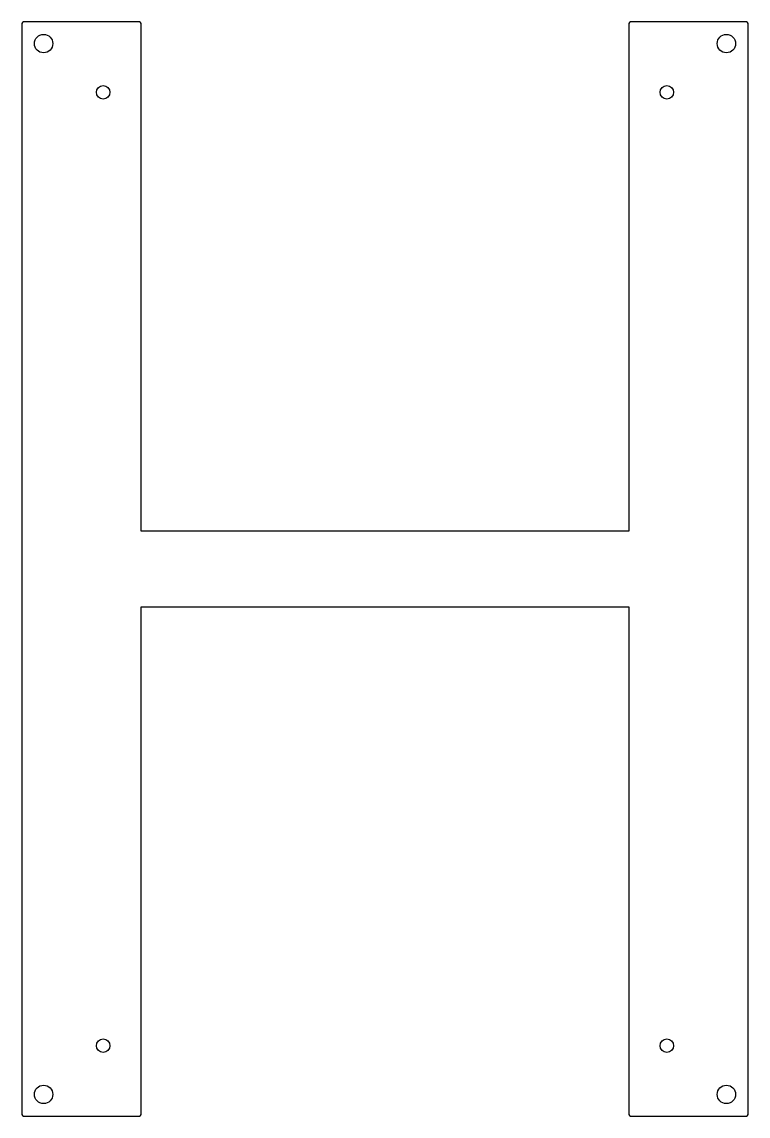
# Model space of a CAD drawing. Header units: millimetres. Extents: x -67 to 67, y -101 to 101.
import ezdxf

# ---------------------------------------------------------------- set-up
doc = ezdxf.new("R2010")
doc.units = ezdxf.units.MM

msp = doc.modelspace()

# ---------------------------------------------------------------- linework, layer by layer
for p, q in [((-45.3, 101, 2), (-66.7, 101, 2)), ((66.7, 101, 2), (45.3, 101, 2)), ((-67, 100.7, 2), (-67, -100.7, 2)), ((-45, 7, 2), (-45, 100.7, 2)), ((45, 100.7, 2), (45, 7, 2)), ((67, -100.7, 2), (67, 100.7, 2)), ((45, 7, 2), (-45, 7, 2)), ((-45, -100.7, 2), (-45, -7, 2)), ((-45, -7, 2), (45, -7, 2)), ((45, -7, 2), (45, -100.7, 2)), ((-66.7, -101, 2), (-45.3, -101, 2)), ((45.3, -101, 2), (66.7, -101, 2))]:
    msp.add_line(p, q)
for centre, radius in [((-63, 97, 2), 1.7), ((63, 97, 2), 1.7), ((-52, 88, 2), 1.25), ((52, 88, 2), 1.25), ((-52, -88, 2), 1.25), ((52, -88, 2), 1.25), ((-63, -97, 2), 1.7), ((63, -97, 2), 1.7)]:
    msp.add_circle(centre, radius)
for centre, start, end in [((-66.7, 100.7, 2), 90, 180), ((-45.3, 100.7, 2), 0, 90), ((45.3, 100.7, 2), 90, 180), ((66.7, 100.7, 2), 0, 90), ((-66.7, -100.7, 2), -180, -90), ((-45.3, -100.7, 2), 270, 360), ((45.3, -100.7, 2), -180, -90), ((66.7, -100.7, 2), 270, 360)]:
    msp.add_arc(centre, 0.3, start, end)

doc.saveas('drawing.dxf')
